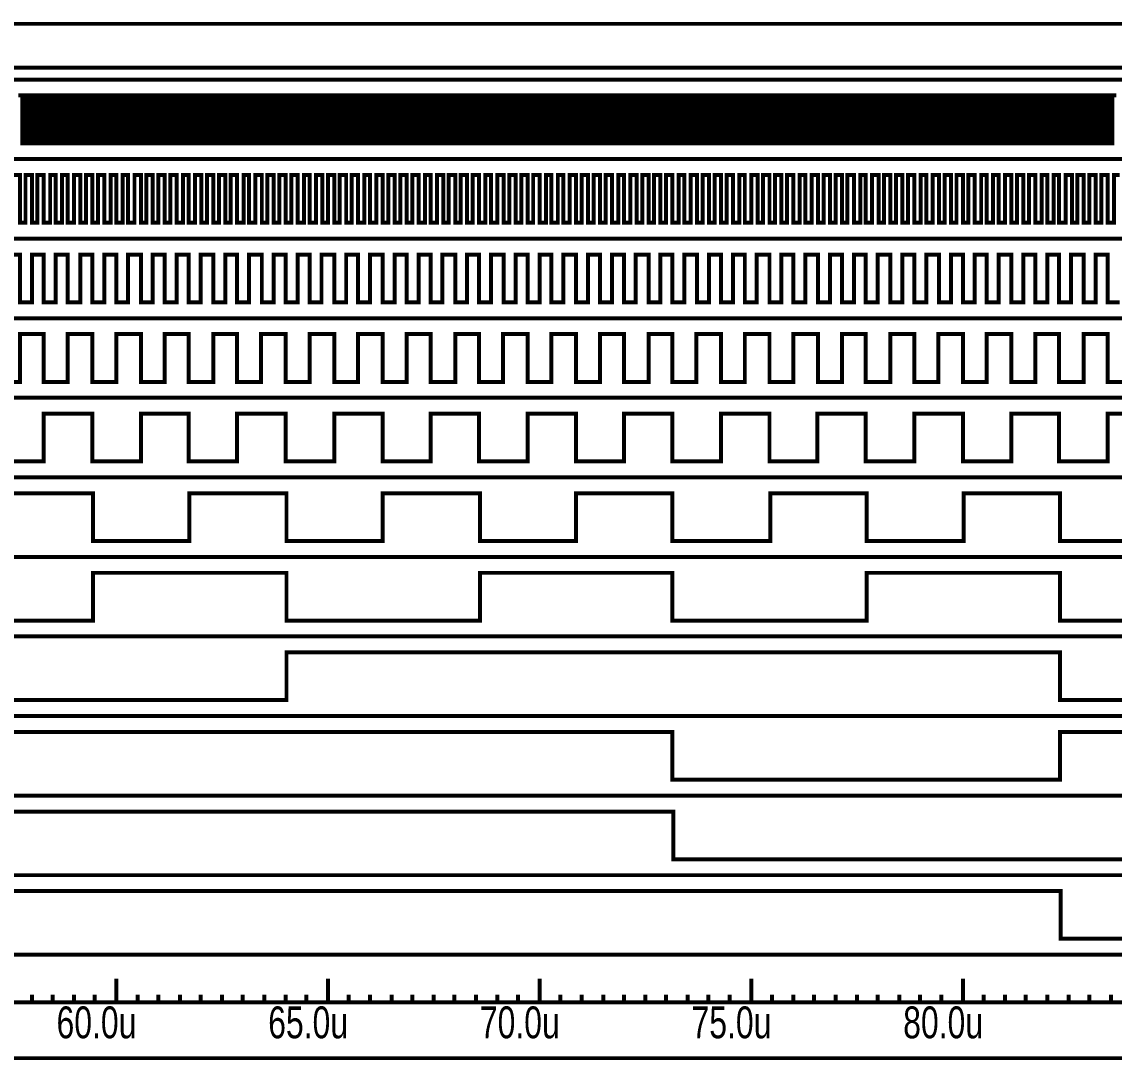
# Model space of a CAD drawing. Header units: inches. Extents: x -20.2 to 17.1, y -12.7 to 4.3.
# Drawn here: x -13.815 to -11.07, y -12.705 to -10.095 of the extents above; entities that cross this region are included whole.
import ezdxf

# ---------------------------------------------------------------- set-up
doc = ezdxf.new("R2010")
doc.units = ezdxf.units.IN
doc.layers.get('0').update_dxf_attribs({"linetype": 'CONTINUOUS'})
doc.layers.add('1', color=1, linetype='CONTINUOUS')
doc.layers.add('2', color=2, linetype='CONTINUOUS')

msp = doc.modelspace()

# ---------------------------------------------------------------- linework, layer by layer
at = {"const_width": 0.01}
for points in [[(-13.824, -10.28), (-13.814, -10.28), (-13.814, -10.4), (-13.808, -10.4), (-13.808, -10.28), (-13.8, -10.28), (-13.8, -10.4), (-13.794, -10.4), (-13.794, -10.28), (-13.784, -10.28), (-13.784, -10.4), (-13.778, -10.4), (-13.778, -10.28), (-13.77, -10.28), (-13.77, -10.4), (-13.762, -10.4), (-13.762, -10.28), (-13.754, -10.28), (-13.754, -10.4), (-13.748, -10.4), (-13.748, -10.28), (-13.738, -10.28), (-13.738, -10.4), (-13.732, -10.4), (-13.732, -10.28), (-13.724, -10.28), (-13.724, -10.4), (-13.718, -10.4), (-13.718, -10.28), (-13.708, -10.28), (-13.708, -10.4), (-13.702, -10.4), (-13.702, -10.28), (-13.694, -10.28), (-13.694, -10.4), (-13.688, -10.4), (-13.688, -10.28), (-13.678, -10.28), (-13.678, -10.4), (-13.672, -10.4), (-13.672, -10.28), (-13.662, -10.28), (-13.662, -10.4), (-13.656, -10.4), (-13.656, -10.28), (-13.648, -10.28), (-13.648, -10.4), (-13.642, -10.4), (-13.642, -10.28), (-13.632, -10.28), (-13.632, -10.4), (-13.626, -10.4), (-13.626, -10.28), (-13.618, -10.28), (-13.618, -10.4), (-13.612, -10.4), (-13.612, -10.28), (-13.602, -10.28), (-13.602, -10.4), (-13.596, -10.4), (-13.596, -10.28), (-13.586, -10.28), (-13.586, -10.4), (-13.58, -10.4), (-13.58, -10.28), (-13.572, -10.28), (-13.572, -10.4), (-13.566, -10.4), (-13.566, -10.28), (-13.556, -10.28), (-13.556, -10.4), (-13.55, -10.4), (-13.55, -10.28), (-13.542, -10.28), (-13.542, -10.4), (-13.536, -10.4), (-13.536, -10.28), (-13.526, -10.28), (-13.526, -10.4), (-13.52, -10.4), (-13.52, -10.28), (-13.51, -10.28), (-13.51, -10.4), (-13.504, -10.4), (-13.504, -10.28), (-13.496, -10.28), (-13.496, -10.4), (-13.49, -10.4), (-13.49, -10.28), (-13.48, -10.28), (-13.48, -10.4), (-13.474, -10.4), (-13.474, -10.28), (-13.466, -10.28), (-13.466, -10.4), (-13.46, -10.4), (-13.46, -10.28), (-13.45, -10.28), (-13.45, -10.4), (-13.444, -10.4), (-13.444, -10.28), (-13.436, -10.28), (-13.436, -10.4), (-13.428, -10.4), (-13.428, -10.28), (-13.42, -10.28), (-13.42, -10.4), (-13.414, -10.4), (-13.414, -10.28), (-13.404, -10.28), (-13.404, -10.4), (-13.398, -10.4), (-13.398, -10.28), (-13.39, -10.28), (-13.39, -10.4), (-13.384, -10.4), (-13.384, -10.28), (-13.374, -10.28), (-13.374, -10.4), (-13.368, -10.4), (-13.368, -10.28), (-13.36, -10.28), (-13.36, -10.4), (-13.352, -10.4), (-13.352, -10.28), (-13.344, -10.28), (-13.344, -10.4), (-13.338, -10.4), (-13.338, -10.28), (-13.328, -10.28), (-13.328, -10.4), (-13.322, -10.4), (-13.322, -10.28), (-13.314, -10.28), (-13.314, -10.4), (-13.308, -10.4), (-13.308, -10.28), (-13.298, -10.28), (-13.298, -10.4), (-13.292, -10.4), (-13.292, -10.28), (-13.284, -10.28), (-13.284, -10.4), (-13.276, -10.4), (-13.276, -10.28), (-13.268, -10.28), (-13.268, -10.4), (-13.262, -10.4), (-13.262, -10.28), (-13.252, -10.28), (-13.252, -10.4), (-13.246, -10.4), (-13.246, -10.28), (-13.238, -10.28), (-13.238, -10.4), (-13.232, -10.4), (-13.232, -10.28), (-13.222, -10.28), (-13.222, -10.4), (-13.216, -10.4), (-13.216, -10.28), (-13.208, -10.28), (-13.208, -10.4), (-13.2, -10.4), (-13.2, -10.28), (-13.192, -10.28), (-13.192, -10.4), (-13.186, -10.4), (-13.186, -10.28), (-13.176, -10.28), (-13.176, -10.4), (-13.17, -10.4), (-13.17, -10.28), (-13.162, -10.28), (-13.162, -10.4), (-13.156, -10.4), (-13.156, -10.28), (-13.146, -10.28), (-13.146, -10.4), (-13.14, -10.4), (-13.14, -10.28), (-13.132, -10.28), (-13.132, -10.4), (-13.124, -10.4), (-13.124, -10.28), (-13.116, -10.28), (-13.116, -10.4), (-13.11, -10.4), (-13.11, -10.28), (-13.1, -10.28), (-13.1, -10.4), (-13.094, -10.4), (-13.094, -10.28), (-13.086, -10.28), (-13.086, -10.4), (-13.08, -10.4), (-13.08, -10.28), (-13.07, -10.28), (-13.07, -10.4), (-13.064, -10.4), (-13.064, -10.28), (-13.056, -10.28), (-13.056, -10.4), (-13.048, -10.4), (-13.048, -10.28), (-13.04, -10.28), (-13.04, -10.4), (-13.034, -10.4), (-13.034, -10.28), (-13.024, -10.28), (-13.024, -10.4), (-13.018, -10.4), (-13.018, -10.28), (-13.01, -10.28), (-13.01, -10.4), (-13.004, -10.4), (-13.004, -10.28), (-12.994, -10.28), (-12.994, -10.4), (-12.988, -10.4), (-12.988, -10.28), (-12.98, -10.28), (-12.98, -10.4), (-12.972, -10.4), (-12.972, -10.28), (-12.964, -10.28), (-12.964, -10.4), (-12.958, -10.4), (-12.958, -10.28), (-12.948, -10.28), (-12.948, -10.4), (-12.942, -10.4), (-12.942, -10.28), (-12.934, -10.28), (-12.934, -10.4), (-12.928, -10.4), (-12.928, -10.28), (-12.918, -10.28), (-12.918, -10.4), (-12.912, -10.4), (-12.912, -10.28), (-12.904, -10.28), (-12.904, -10.4), (-12.896, -10.4), (-12.896, -10.28), (-12.888, -10.28), (-12.888, -10.4), (-12.882, -10.4), (-12.882, -10.28), (-12.872, -10.28), (-12.872, -10.4), (-12.866, -10.4), (-12.866, -10.28), (-12.858, -10.28), (-12.858, -10.4), (-12.852, -10.4), (-12.852, -10.28), (-12.842, -10.28), (-12.842, -10.4), (-12.836, -10.4), (-12.836, -10.28), (-12.828, -10.28), (-12.828, -10.4), (-12.82, -10.4), (-12.82, -10.28), (-12.812, -10.28), (-12.812, -10.4), (-12.806, -10.4), (-12.806, -10.28), (-12.796, -10.28), (-12.796, -10.4), (-12.79, -10.4), (-12.79, -10.28), (-12.782, -10.28), (-12.782, -10.4), (-12.776, -10.4), (-12.776, -10.28), (-12.766, -10.28), (-12.766, -10.4), (-12.76, -10.4), (-12.76, -10.28), (-12.752, -10.28), (-12.752, -10.4), (-12.744, -10.4), (-12.744, -10.28), (-12.736, -10.28), (-12.736, -10.4), (-12.73, -10.4), (-12.73, -10.28), (-12.72, -10.28), (-12.72, -10.4), (-12.714, -10.4), (-12.714, -10.28), (-12.706, -10.28), (-12.706, -10.4), (-12.7, -10.4), (-12.7, -10.28), (-12.69, -10.28), (-12.69, -10.4), (-12.684, -10.4), (-12.684, -10.28), (-12.676, -10.28), (-12.676, -10.4), (-12.668, -10.4), (-12.668, -10.28), (-12.66, -10.28), (-12.66, -10.4), (-12.654, -10.4), (-12.654, -10.28), (-12.644, -10.28), (-12.644, -10.4), (-12.638, -10.4), (-12.638, -10.28), (-12.63, -10.28), (-12.63, -10.4), (-12.624, -10.4), (-12.624, -10.28), (-12.614, -10.28), (-12.614, -10.4), (-12.608, -10.4), (-12.608, -10.28), (-12.6, -10.28), (-12.6, -10.4), (-12.592, -10.4), (-12.592, -10.28), (-12.584, -10.28), (-12.584, -10.4), (-12.578, -10.4), (-12.578, -10.28), (-12.568, -10.28), (-12.568, -10.4), (-12.562, -10.4), (-12.562, -10.28), (-12.554, -10.28), (-12.554, -10.4), (-12.548, -10.4), (-12.548, -10.28), (-12.538, -10.28), (-12.538, -10.4), (-12.532, -10.4), (-12.532, -10.28), (-12.524, -10.28), (-12.524, -10.4), (-12.518, -10.4), (-12.518, -10.28), (-12.508, -10.28), (-12.508, -10.4), (-12.502, -10.4), (-12.502, -10.28), (-12.492, -10.28), (-12.492, -10.4), (-12.486, -10.4), (-12.486, -10.28), (-12.478, -10.28), (-12.478, -10.4), (-12.472, -10.4), (-12.472, -10.28), (-12.462, -10.28), (-12.462, -10.4), (-12.456, -10.4), (-12.456, -10.28), (-12.448, -10.28), (-12.448, -10.4), (-12.442, -10.4), (-12.442, -10.28), (-12.432, -10.28), (-12.432, -10.4), (-12.426, -10.4), (-12.426, -10.28), (-12.416, -10.28), (-12.416, -10.4), (-12.41, -10.4), (-12.41, -10.28), (-12.402, -10.28), (-12.402, -10.4), (-12.396, -10.4), (-12.396, -10.28), (-12.386, -10.28), (-12.386, -10.4), (-12.38, -10.4), (-12.38, -10.28), (-12.372, -10.28), (-12.372, -10.4), (-12.366, -10.4), (-12.366, -10.28), (-12.356, -10.28), (-12.356, -10.4), (-12.35, -10.4), (-12.35, -10.28), (-12.342, -10.28), (-12.342, -10.4), (-12.334, -10.4), (-12.334, -10.28), (-12.326, -10.28), (-12.326, -10.4), (-12.32, -10.4), (-12.32, -10.28), (-12.31, -10.28), (-12.31, -10.4), (-12.304, -10.4), (-12.304, -10.28), (-12.296, -10.28), (-12.296, -10.4), (-12.29, -10.4), (-12.29, -10.28), (-12.28, -10.28), (-12.28, -10.4), (-12.274, -10.4), (-12.274, -10.28), (-12.266, -10.28), (-12.266, -10.4), (-12.258, -10.4), (-12.258, -10.28), (-12.25, -10.28), (-12.25, -10.4), (-12.244, -10.4), (-12.244, -10.28), (-12.234, -10.28), (-12.234, -10.4), (-12.228, -10.4), (-12.228, -10.28), (-12.22, -10.28), (-12.22, -10.4), (-12.214, -10.4), (-12.214, -10.28), (-12.204, -10.28), (-12.204, -10.4), (-12.198, -10.4), (-12.198, -10.28), (-12.19, -10.28), (-12.19, -10.4), (-12.182, -10.4), (-12.182, -10.28), (-12.174, -10.28), (-12.174, -10.4), (-12.168, -10.4), (-12.168, -10.28), (-12.158, -10.28), (-12.158, -10.4), (-12.152, -10.4), (-12.152, -10.28), (-12.144, -10.28), (-12.144, -10.4), (-12.138, -10.4), (-12.138, -10.28), (-12.128, -10.28), (-12.128, -10.4), (-12.122, -10.4), (-12.122, -10.28), (-12.114, -10.28), (-12.114, -10.4), (-12.106, -10.4), (-12.106, -10.28), (-12.098, -10.28), (-12.098, -10.4), (-12.092, -10.4), (-12.092, -10.28), (-12.082, -10.28), (-12.082, -10.4), (-12.076, -10.4), (-12.076, -10.28), (-12.068, -10.28), (-12.068, -10.4), (-12.062, -10.4), (-12.062, -10.28), (-12.052, -10.28), (-12.052, -10.4), (-12.046, -10.4), (-12.046, -10.28), (-12.038, -10.28), (-12.038, -10.4), (-12.03, -10.4), (-12.03, -10.28), (-12.022, -10.28), (-12.022, -10.4), (-12.016, -10.4), (-12.016, -10.28), (-12.006, -10.28), (-12.006, -10.4), (-12, -10.4), (-12, -10.28), (-11.992, -10.28), (-11.992, -10.4), (-11.986, -10.4), (-11.986, -10.28), (-11.976, -10.28), (-11.976, -10.4), (-11.97, -10.4), (-11.97, -10.28), (-11.962, -10.28), (-11.962, -10.4), (-11.954, -10.4), (-11.954, -10.28), (-11.946, -10.28), (-11.946, -10.4), (-11.94, -10.4), (-11.94, -10.28), (-11.93, -10.28), (-11.93, -10.4), (-11.924, -10.4), (-11.924, -10.28), (-11.916, -10.28), (-11.916, -10.4), (-11.91, -10.4), (-11.91, -10.28), (-11.9, -10.28), (-11.9, -10.4), (-11.894, -10.4), (-11.894, -10.28), (-11.886, -10.28), (-11.886, -10.4), (-11.878, -10.4), (-11.878, -10.28), (-11.87, -10.28), (-11.87, -10.4), (-11.864, -10.4), (-11.864, -10.28), (-11.854, -10.28), (-11.854, -10.4), (-11.848, -10.4), (-11.848, -10.28), (-11.84, -10.28), (-11.84, -10.4), (-11.834, -10.4), (-11.834, -10.28), (-11.824, -10.28), (-11.824, -10.4), (-11.818, -10.4), (-11.818, -10.28), (-11.81, -10.28), (-11.81, -10.4), (-11.802, -10.4), (-11.802, -10.28), (-11.794, -10.28), (-11.794, -10.4), (-11.788, -10.4), (-11.788, -10.28), (-11.778, -10.28), (-11.778, -10.4), (-11.772, -10.4), (-11.772, -10.28), (-11.764, -10.28), (-11.764, -10.4), (-11.758, -10.4), (-11.758, -10.28), (-11.748, -10.28), (-11.748, -10.4), (-11.742, -10.4), (-11.742, -10.28), (-11.734, -10.28), (-11.734, -10.4), (-11.726, -10.4), (-11.726, -10.28), (-11.718, -10.28), (-11.718, -10.4), (-11.712, -10.4), (-11.712, -10.28), (-11.702, -10.28), (-11.702, -10.4), (-11.696, -10.4), (-11.696, -10.28), (-11.688, -10.28), (-11.688, -10.4), (-11.682, -10.4), (-11.682, -10.28), (-11.672, -10.28), (-11.672, -10.4), (-11.666, -10.4), (-11.666, -10.28), (-11.658, -10.28), (-11.658, -10.4), (-11.65, -10.4), (-11.65, -10.28), (-11.642, -10.28), (-11.642, -10.4), (-11.636, -10.4), (-11.636, -10.28), (-11.626, -10.28), (-11.626, -10.4), (-11.62, -10.4), (-11.62, -10.28), (-11.612, -10.28), (-11.612, -10.4), (-11.606, -10.4), (-11.606, -10.28), (-11.596, -10.28), (-11.596, -10.4), (-11.59, -10.4), (-11.59, -10.28), (-11.582, -10.28), (-11.582, -10.4), (-11.574, -10.4), (-11.574, -10.28), (-11.566, -10.28), (-11.566, -10.4), (-11.56, -10.4), (-11.56, -10.28), (-11.55, -10.28), (-11.55, -10.4), (-11.544, -10.4), (-11.544, -10.28), (-11.536, -10.28), (-11.536, -10.4), (-11.53, -10.4), (-11.53, -10.28), (-11.52, -10.28), (-11.52, -10.4), (-11.514, -10.4), (-11.514, -10.28), (-11.506, -10.28), (-11.506, -10.4), (-11.498, -10.4), (-11.498, -10.28), (-11.49, -10.28), (-11.49, -10.4), (-11.484, -10.4), (-11.484, -10.28), (-11.474, -10.28), (-11.474, -10.4), (-11.468, -10.4), (-11.468, -10.28), (-11.46, -10.28), (-11.46, -10.4), (-11.454, -10.4), (-11.454, -10.28), (-11.444, -10.28), (-11.444, -10.4), (-11.438, -10.4), (-11.438, -10.28), (-11.43, -10.28), (-11.43, -10.4), (-11.424, -10.4), (-11.424, -10.28), (-11.414, -10.28), (-11.414, -10.4), (-11.408, -10.4), (-11.408, -10.28), (-11.398, -10.28), (-11.398, -10.4), (-11.392, -10.4), (-11.392, -10.28), (-11.384, -10.28), (-11.384, -10.4), (-11.378, -10.4), (-11.378, -10.28), (-11.368, -10.28), (-11.368, -10.4), (-11.362, -10.4), (-11.362, -10.28), (-11.354, -10.28), (-11.354, -10.4), (-11.348, -10.4), (-11.348, -10.28), (-11.338, -10.28), (-11.338, -10.4), (-11.332, -10.4), (-11.332, -10.28), (-11.322, -10.28), (-11.322, -10.4), (-11.316, -10.4), (-11.316, -10.28), (-11.308, -10.28), (-11.308, -10.4), (-11.302, -10.4), (-11.302, -10.28), (-11.292, -10.28), (-11.292, -10.4), (-11.286, -10.4), (-11.286, -10.28), (-11.278, -10.28), (-11.278, -10.4), (-11.272, -10.4), (-11.272, -10.28), (-11.262, -10.28), (-11.262, -10.4), (-11.256, -10.4), (-11.256, -10.28), (-11.246, -10.28), (-11.246, -10.4), (-11.24, -10.4), (-11.24, -10.28), (-11.232, -10.28), (-11.232, -10.4), (-11.226, -10.4), (-11.226, -10.28), (-11.216, -10.28), (-11.216, -10.4), (-11.21, -10.4), (-11.21, -10.28), (-11.202, -10.28), (-11.202, -10.4), (-11.196, -10.4), (-11.196, -10.28), (-11.186, -10.28), (-11.186, -10.4), (-11.18, -10.4), (-11.18, -10.28), (-11.172, -10.28), (-11.172, -10.4), (-11.164, -10.4), (-11.164, -10.28), (-11.156, -10.28), (-11.156, -10.4), (-11.15, -10.4), (-11.15, -10.28), (-11.14, -10.28), (-11.14, -10.4), (-11.134, -10.4), (-11.134, -10.28), (-11.126, -10.28), (-11.126, -10.4), (-11.12, -10.4), (-11.12, -10.28), (-11.11, -10.28), (-11.11, -10.4), (-11.104, -10.4), (-11.104, -10.28), (-11.096, -10.28), (-11.096, -10.4), (-11.088, -10.4), (-11.088, -10.28), (-11.08, -10.28), (-11.08, -10.4), (-11.074, -10.4), (-11.074, -10.28), (-11.064, -10.28)], [(-13.836, -10.48), (-13.82, -10.48), (-13.82, -10.6), (-13.806, -10.6), (-13.806, -10.48), (-13.79, -10.48), (-13.79, -10.6), (-13.776, -10.6), (-13.776, -10.48), (-13.76, -10.48), (-13.76, -10.6), (-13.744, -10.6), (-13.744, -10.48), (-13.73, -10.48), (-13.73, -10.6), (-13.714, -10.6), (-13.714, -10.48), (-13.7, -10.48), (-13.7, -10.6), (-13.684, -10.6), (-13.684, -10.48), (-13.668, -10.48), (-13.668, -10.6), (-13.654, -10.6), (-13.654, -10.48), (-13.638, -10.48), (-13.638, -10.6), (-13.624, -10.6), (-13.624, -10.48), (-13.608, -10.48), (-13.608, -10.6), (-13.592, -10.6), (-13.592, -10.48), (-13.578, -10.48), (-13.578, -10.6), (-13.562, -10.6), (-13.562, -10.48), (-13.548, -10.48), (-13.548, -10.6), (-13.532, -10.6), (-13.532, -10.48), (-13.516, -10.48), (-13.516, -10.6), (-13.502, -10.6), (-13.502, -10.48), (-13.486, -10.48), (-13.486, -10.6), (-13.472, -10.6), (-13.472, -10.48), (-13.456, -10.48), (-13.456, -10.6), (-13.442, -10.6), (-13.442, -10.48), (-13.426, -10.48), (-13.426, -10.6), (-13.41, -10.6), (-13.41, -10.48), (-13.396, -10.48), (-13.396, -10.6), (-13.38, -10.6), (-13.38, -10.48), (-13.364, -10.48), (-13.364, -10.6), (-13.35, -10.6), (-13.35, -10.48), (-13.334, -10.48), (-13.334, -10.6), (-13.32, -10.6), (-13.32, -10.48), (-13.304, -10.48), (-13.304, -10.6), (-13.29, -10.6), (-13.29, -10.48), (-13.274, -10.48), (-13.274, -10.6), (-13.258, -10.6), (-13.258, -10.48), (-13.244, -10.48), (-13.244, -10.6), (-13.228, -10.6), (-13.228, -10.48), (-13.212, -10.48), (-13.212, -10.6), (-13.198, -10.6), (-13.198, -10.48), (-13.182, -10.48), (-13.182, -10.6), (-13.168, -10.6), (-13.168, -10.48), (-13.152, -10.48), (-13.152, -10.6), (-13.138, -10.6), (-13.138, -10.48), (-13.122, -10.48), (-13.122, -10.6), (-13.106, -10.6), (-13.106, -10.48), (-13.092, -10.48), (-13.092, -10.6), (-13.076, -10.6), (-13.076, -10.48), (-13.06, -10.48), (-13.06, -10.6), (-13.046, -10.6), (-13.046, -10.48), (-13.03, -10.48), (-13.03, -10.6), (-13.016, -10.6), (-13.016, -10.48), (-13, -10.48), (-13, -10.6), (-12.986, -10.6), (-12.986, -10.48), (-12.97, -10.48), (-12.97, -10.6), (-12.954, -10.6), (-12.954, -10.48), (-12.94, -10.48), (-12.94, -10.6), (-12.924, -10.6), (-12.924, -10.48), (-12.908, -10.48), (-12.908, -10.6), (-12.894, -10.6), (-12.894, -10.48), (-12.878, -10.48), (-12.878, -10.6), (-12.864, -10.6), (-12.864, -10.48), (-12.848, -10.48), (-12.848, -10.6), (-12.834, -10.6), (-12.834, -10.48), (-12.818, -10.48), (-12.818, -10.6), (-12.802, -10.6), (-12.802, -10.48), (-12.788, -10.48), (-12.788, -10.6), (-12.772, -10.6), (-12.772, -10.48), (-12.756, -10.48), (-12.756, -10.6), (-12.742, -10.6), (-12.742, -10.48), (-12.726, -10.48), (-12.726, -10.6), (-12.712, -10.6), (-12.712, -10.48), (-12.696, -10.48), (-12.696, -10.6), (-12.682, -10.6), (-12.682, -10.48), (-12.666, -10.48), (-12.666, -10.6), (-12.65, -10.6), (-12.65, -10.48), (-12.636, -10.48), (-12.636, -10.6), (-12.62, -10.6), (-12.62, -10.48), (-12.604, -10.48), (-12.604, -10.6), (-12.59, -10.6), (-12.59, -10.48), (-12.574, -10.48), (-12.574, -10.6), (-12.56, -10.6), (-12.56, -10.48), (-12.544, -10.48), (-12.544, -10.6), (-12.53, -10.6), (-12.53, -10.48), (-12.514, -10.48), (-12.514, -10.6), (-12.498, -10.6), (-12.498, -10.48), (-12.484, -10.48), (-12.484, -10.6), (-12.468, -10.6), (-12.468, -10.48), (-12.454, -10.48), (-12.454, -10.6), (-12.438, -10.6), (-12.438, -10.48), (-12.422, -10.48), (-12.422, -10.6), (-12.408, -10.6), (-12.408, -10.48), (-12.392, -10.48), (-12.392, -10.6), (-12.378, -10.6), (-12.378, -10.48), (-12.362, -10.48), (-12.362, -10.6), (-12.348, -10.6), (-12.348, -10.48), (-12.332, -10.48), (-12.332, -10.6), (-12.316, -10.6), (-12.316, -10.48), (-12.302, -10.48), (-12.302, -10.6), (-12.286, -10.6), (-12.286, -10.48), (-12.27, -10.48), (-12.27, -10.6), (-12.256, -10.6), (-12.256, -10.48), (-12.24, -10.48), (-12.24, -10.6), (-12.226, -10.6), (-12.226, -10.48), (-12.21, -10.48), (-12.21, -10.6), (-12.196, -10.6), (-12.196, -10.48), (-12.18, -10.48), (-12.18, -10.6), (-12.164, -10.6), (-12.164, -10.48), (-12.15, -10.48), (-12.15, -10.6), (-12.134, -10.6), (-12.134, -10.48), (-12.118, -10.48), (-12.118, -10.6), (-12.104, -10.6), (-12.104, -10.48), (-12.088, -10.48), (-12.088, -10.6), (-12.074, -10.6), (-12.074, -10.48), (-12.058, -10.48), (-12.058, -10.6), (-12.044, -10.6), (-12.044, -10.48), (-12.028, -10.48), (-12.028, -10.6), (-12.012, -10.6), (-12.012, -10.48), (-11.998, -10.48), (-11.998, -10.6), (-11.982, -10.6), (-11.982, -10.48), (-11.966, -10.48), (-11.966, -10.6), (-11.952, -10.6), (-11.952, -10.48), (-11.936, -10.48), (-11.936, -10.6), (-11.922, -10.6), (-11.922, -10.48), (-11.906, -10.48), (-11.906, -10.6), (-11.892, -10.6), (-11.892, -10.48), (-11.876, -10.48), (-11.876, -10.6), (-11.86, -10.6), (-11.86, -10.48), (-11.846, -10.48), (-11.846, -10.6), (-11.83, -10.6), (-11.83, -10.48), (-11.814, -10.48), (-11.814, -10.6), (-11.8, -10.6), (-11.8, -10.48), (-11.784, -10.48), (-11.784, -10.6), (-11.77, -10.6), (-11.77, -10.48), (-11.754, -10.48), (-11.754, -10.6), (-11.74, -10.6), (-11.74, -10.48), (-11.724, -10.48), (-11.724, -10.6), (-11.708, -10.6), (-11.708, -10.48), (-11.694, -10.48), (-11.694, -10.6), (-11.678, -10.6), (-11.678, -10.48), (-11.662, -10.48), (-11.662, -10.6), (-11.648, -10.6), (-11.648, -10.48), (-11.632, -10.48), (-11.632, -10.6), (-11.618, -10.6), (-11.618, -10.48), (-11.602, -10.48), (-11.602, -10.6), (-11.588, -10.6), (-11.588, -10.48), (-11.572, -10.48), (-11.572, -10.6), (-11.556, -10.6), (-11.556, -10.48), (-11.542, -10.48), (-11.542, -10.6), (-11.526, -10.6), (-11.526, -10.48), (-11.51, -10.48), (-11.51, -10.6), (-11.496, -10.6), (-11.496, -10.48), (-11.48, -10.48), (-11.48, -10.6), (-11.466, -10.6), (-11.466, -10.48), (-11.45, -10.48), (-11.45, -10.6), (-11.436, -10.6), (-11.436, -10.48), (-11.42, -10.48), (-11.42, -10.6), (-11.404, -10.6), (-11.404, -10.48), (-11.39, -10.48), (-11.39, -10.6), (-11.374, -10.6), (-11.374, -10.48), (-11.36, -10.48), (-11.36, -10.6), (-11.344, -10.6), (-11.344, -10.48), (-11.328, -10.48), (-11.328, -10.6), (-11.314, -10.6), (-11.314, -10.48), (-11.298, -10.48), (-11.298, -10.6), (-11.284, -10.6), (-11.284, -10.48), (-11.268, -10.48), (-11.268, -10.6), (-11.252, -10.6), (-11.252, -10.48), (-11.238, -10.48), (-11.238, -10.6), (-11.222, -10.6), (-11.222, -10.48), (-11.208, -10.48), (-11.208, -10.6), (-11.192, -10.6), (-11.192, -10.48), (-11.176, -10.48), (-11.176, -10.6), (-11.162, -10.6), (-11.162, -10.48), (-11.146, -10.48), (-11.146, -10.6), (-11.132, -10.6), (-11.132, -10.48), (-11.116, -10.48), (-11.116, -10.6), (-11.102, -10.6), (-11.102, -10.48), (-11.086, -10.48), (-11.086, -10.6), (-11.07, -10.6), (-11.07, -10.48), (-11.056, -10.48)], [(-13.852, -10.68), (-13.82, -10.68), (-13.82, -10.8), (-13.79, -10.8), (-13.79, -10.68), (-13.76, -10.68), (-13.76, -10.8), (-13.73, -10.8), (-13.73, -10.68), (-13.7, -10.68), (-13.7, -10.8), (-13.668, -10.8), (-13.668, -10.68), (-13.638, -10.68), (-13.638, -10.8), (-13.608, -10.8), (-13.608, -10.68), (-13.578, -10.68), (-13.578, -10.8), (-13.548, -10.8), (-13.548, -10.68), (-13.516, -10.68), (-13.516, -10.8), (-13.486, -10.8), (-13.486, -10.68), (-13.456, -10.68), (-13.456, -10.8), (-13.426, -10.8), (-13.426, -10.68), (-13.396, -10.68), (-13.396, -10.8), (-13.366, -10.8), (-13.366, -10.68), (-13.334, -10.68), (-13.334, -10.8), (-13.304, -10.8), (-13.304, -10.68), (-13.274, -10.68), (-13.274, -10.8), (-13.244, -10.8), (-13.244, -10.68), (-13.212, -10.68), (-13.212, -10.8), (-13.182, -10.8), (-13.182, -10.68), (-13.152, -10.68), (-13.152, -10.8), (-13.122, -10.8), (-13.122, -10.68), (-13.092, -10.68), (-13.092, -10.8), (-13.062, -10.8), (-13.062, -10.68), (-13.03, -10.68), (-13.03, -10.8), (-13, -10.8), (-13, -10.68), (-12.97, -10.68), (-12.97, -10.8), (-12.94, -10.8), (-12.94, -10.68), (-12.908, -10.68), (-12.908, -10.8), (-12.878, -10.8), (-12.878, -10.68), (-12.848, -10.68), (-12.848, -10.8), (-12.818, -10.8), (-12.818, -10.68), (-12.788, -10.68), (-12.788, -10.8), (-12.758, -10.8), (-12.758, -10.68), (-12.726, -10.68), (-12.726, -10.8), (-12.696, -10.8), (-12.696, -10.68), (-12.666, -10.68), (-12.666, -10.8), (-12.636, -10.8), (-12.636, -10.68), (-12.604, -10.68), (-12.604, -10.8), (-12.574, -10.8), (-12.574, -10.68), (-12.544, -10.68), (-12.544, -10.8), (-12.514, -10.8), (-12.514, -10.68), (-12.484, -10.68), (-12.484, -10.8), (-12.454, -10.8), (-12.454, -10.68), (-12.422, -10.68), (-12.422, -10.8), (-12.392, -10.8), (-12.392, -10.68), (-12.362, -10.68), (-12.362, -10.8), (-12.332, -10.8), (-12.332, -10.68), (-12.302, -10.68), (-12.302, -10.8), (-12.272, -10.8), (-12.272, -10.68), (-12.24, -10.68), (-12.24, -10.8), (-12.21, -10.8), (-12.21, -10.68), (-12.18, -10.68), (-12.18, -10.8), (-12.15, -10.8), (-12.15, -10.68), (-12.118, -10.68), (-12.118, -10.8), (-12.088, -10.8), (-12.088, -10.68), (-12.058, -10.68), (-12.058, -10.8), (-12.028, -10.8), (-12.028, -10.68), (-11.998, -10.68), (-11.998, -10.8), (-11.968, -10.8), (-11.968, -10.68), (-11.936, -10.68), (-11.936, -10.8), (-11.906, -10.8), (-11.906, -10.68), (-11.876, -10.68), (-11.876, -10.8), (-11.846, -10.8), (-11.846, -10.68), (-11.814, -10.68), (-11.814, -10.8), (-11.784, -10.8), (-11.784, -10.68), (-11.754, -10.68), (-11.754, -10.8), (-11.724, -10.8), (-11.724, -10.68), (-11.694, -10.68), (-11.694, -10.8), (-11.664, -10.8), (-11.664, -10.68), (-11.632, -10.68), (-11.632, -10.8), (-11.602, -10.8), (-11.602, -10.68), (-11.572, -10.68), (-11.572, -10.8), (-11.542, -10.8), (-11.542, -10.68), (-11.51, -10.68), (-11.51, -10.8), (-11.48, -10.8), (-11.48, -10.68), (-11.45, -10.68), (-11.45, -10.8), (-11.42, -10.8), (-11.42, -10.68), (-11.39, -10.68), (-11.39, -10.8), (-11.36, -10.8), (-11.36, -10.68), (-11.328, -10.68), (-11.328, -10.8), (-11.298, -10.8), (-11.298, -10.68), (-11.268, -10.68), (-11.268, -10.8), (-11.238, -10.8), (-11.238, -10.68), (-11.208, -10.68), (-11.208, -10.8), (-11.178, -10.8), (-11.178, -10.68), (-11.146, -10.68), (-11.146, -10.8), (-11.116, -10.8), (-11.116, -10.68), (-11.086, -10.68), (-11.086, -10.8), (-11.056, -10.8)], [(-13.882, -11), (-13.82, -11), (-13.82, -10.88), (-13.76, -10.88), (-13.76, -11), (-13.7, -11), (-13.7, -10.88), (-13.638, -10.88), (-13.638, -11), (-13.578, -11), (-13.578, -10.88), (-13.516, -10.88), (-13.516, -11), (-13.456, -11), (-13.456, -10.88), (-13.396, -10.88), (-13.396, -11), (-13.334, -11), (-13.334, -10.88), (-13.274, -10.88), (-13.274, -11), (-13.214, -11), (-13.214, -10.88), (-13.152, -10.88), (-13.152, -11), (-13.092, -11), (-13.092, -10.88), (-13.03, -10.88), (-13.03, -11), (-12.97, -11), (-12.97, -10.88), (-12.908, -10.88), (-12.908, -11), (-12.848, -11), (-12.848, -10.88), (-12.788, -10.88), (-12.788, -11), (-12.726, -11), (-12.726, -10.88), (-12.666, -10.88), (-12.666, -11), (-12.606, -11), (-12.606, -10.88), (-12.544, -10.88), (-12.544, -11), (-12.484, -11), (-12.484, -10.88), (-12.422, -10.88), (-12.422, -11), (-12.362, -11), (-12.362, -10.88), (-12.302, -10.88), (-12.302, -11), (-12.24, -11), (-12.24, -10.88), (-12.18, -10.88), (-12.18, -11), (-12.12, -11), (-12.12, -10.88), (-12.058, -10.88), (-12.058, -11), (-11.998, -11), (-11.998, -10.88), (-11.936, -10.88), (-11.936, -11), (-11.876, -11), (-11.876, -10.88), (-11.814, -10.88), (-11.814, -11), (-11.754, -11), (-11.754, -10.88), (-11.694, -10.88), (-11.694, -11), (-11.632, -11), (-11.632, -10.88), (-11.572, -10.88), (-11.572, -11), (-11.512, -11), (-11.512, -10.88), (-11.45, -10.88), (-11.45, -11), (-11.39, -11), (-11.39, -10.88), (-11.328, -10.88), (-11.328, -11), (-11.268, -11), (-11.268, -10.88), (-11.208, -10.88), (-11.208, -11), (-11.146, -11), (-11.146, -10.88), (-11.086, -10.88), (-11.086, -11), (-11.026, -11)], [(-13.882, -11.2), (-13.76, -11.2), (-13.76, -11.08), (-13.638, -11.08), (-13.638, -11.2), (-13.516, -11.2), (-13.516, -11.08), (-13.396, -11.08), (-13.396, -11.2), (-13.274, -11.2), (-13.274, -11.08), (-13.152, -11.08), (-13.152, -11.2), (-13.03, -11.2), (-13.03, -11.08), (-12.908, -11.08), (-12.908, -11.2), (-12.788, -11.2), (-12.788, -11.08), (-12.666, -11.08), (-12.666, -11.2), (-12.544, -11.2), (-12.544, -11.08), (-12.422, -11.08), (-12.422, -11.2), (-12.302, -11.2), (-12.302, -11.08), (-12.18, -11.08), (-12.18, -11.2), (-12.058, -11.2), (-12.058, -11.08), (-11.936, -11.08), (-11.936, -11.2), (-11.816, -11.2), (-11.816, -11.08), (-11.694, -11.08), (-11.694, -11.2), (-11.572, -11.2), (-11.572, -11.08), (-11.45, -11.08), (-11.45, -11.2), (-11.328, -11.2), (-11.328, -11.08), (-11.208, -11.08), (-11.208, -11.2), (-11.086, -11.2), (-11.086, -11.08), (-10.964, -11.08)], [(-13.88, -11.28), (-13.636, -11.28), (-13.636, -11.4), (-13.394, -11.4), (-13.394, -11.28), (-13.15, -11.28), (-13.15, -11.4), (-12.908, -11.4), (-12.908, -11.28), (-12.664, -11.28), (-12.664, -11.4), (-12.422, -11.4), (-12.422, -11.28), (-12.18, -11.28), (-12.18, -11.4), (-11.934, -11.4), (-11.934, -11.28), (-11.692, -11.28), (-11.692, -11.4), (-11.448, -11.4), (-11.448, -11.28), (-11.206, -11.28), (-11.206, -11.4), (-10.962, -11.4)], [(-14.122, -11.6), (-13.636, -11.6), (-13.636, -11.48), (-13.15, -11.48), (-13.15, -11.6), (-12.664, -11.6), (-12.664, -11.48), (-12.18, -11.48), (-12.18, -11.6), (-11.692, -11.6), (-11.692, -11.48), (-11.206, -11.48), (-11.206, -11.6), (-10.72, -11.6)], [(-19.96, -11.8), (-18.986, -11.8), (-18.986, -11.68), (-18.012, -11.68), (-18.012, -11.8), (-17.04, -11.8), (-17.04, -11.68), (-16.068, -11.68), (-16.068, -11.8), (-15.096, -11.8), (-15.096, -11.68), (-14.122, -11.68), (-14.122, -11.8), (-13.15, -11.8), (-13.15, -11.68), (-11.206, -11.68), (-11.206, -11.8), (-10.234, -11.8), (-10.234, -11.68), (-9.26, -11.68), (-9.26, -11.8), (-8.288, -11.8), (-8.288, -11.68), (-8.26, -11.68)], [(-19.96, -12), (-18.012, -12), (-18.012, -11.88), (-16.068, -11.88), (-16.068, -12), (-14.122, -12), (-14.122, -11.88), (-12.18, -11.88), (-12.18, -12), (-11.206, -12), (-11.206, -11.88), (-9.26, -11.88), (-9.26, -12), (-8.26, -12)], [(-19.96, -12.2), (-16.068, -12.2), (-16.068, -12.08), (-12.178, -12.08), (-12.178, -12.2), (-9.26, -12.2), (-9.26, -12.08), (-8.26, -12.08)], [(-19.96, -12.4), (-19.47, -12.4), (-19.47, -12.28), (-18.01, -12.28), (-18.01, -12.4), (-17.524, -12.4), (-17.524, -12.28), (-11.204, -12.28), (-11.204, -12.4), (-10.718, -12.4), (-10.718, -12.28), (-8.26, -12.28)]]:
    msp.add_lwpolyline(points, dxfattribs=at)
at = {"layer": '1', "const_width": 0.01}
for points in [[(-20.2, -12.7), (-8.2, -12.7), (-8.2, -10.1), (-20.2, -10.1), (-20.2, -12.7)], [(-20.2, -10.21), (-8.2, -10.21)], [(-20.2, -10.21), (-8.2, -10.21)], [(-19.96, -10.24), (-8.26, -10.24)], [(-19.95, -10.44), (-8.27, -10.44)], [(-19.95, -10.64), (-8.27, -10.64)], [(-19.95, -10.84), (-8.27, -10.84)], [(-19.95, -11.04), (-8.27, -11.04)], [(-19.95, -11.24), (-8.27, -11.24)], [(-19.95, -11.44), (-8.27, -11.44)], [(-19.95, -11.64), (-8.27, -11.64)], [(-19.95, -11.84), (-8.27, -11.84)], [(-19.95, -12.04), (-8.27, -12.04)], [(-19.95, -12.24), (-8.27, -12.24)], [(-19.95, -12.44), (-8.27, -12.44)], [(-13.578, -12.52), (-13.578, -12.56), (-13.578, -12.5)], [(-13.046, -12.52), (-13.046, -12.56), (-13.046, -12.5)], [(-12.514, -12.52), (-12.514, -12.56), (-12.514, -12.5)], [(-11.982, -12.52), (-11.982, -12.56), (-11.982, -12.5)], [(-11.45, -12.52), (-11.45, -12.56), (-11.45, -12.5)], [(-13.79, -12.56), (-13.79, -12.54)], [(-13.738, -12.56), (-13.738, -12.54)], [(-13.684, -12.56), (-13.684, -12.54)], [(-13.632, -12.56), (-13.632, -12.54)], [(-13.524, -12.56), (-13.524, -12.54)], [(-13.472, -12.56), (-13.472, -12.54)], [(-13.418, -12.56), (-13.418, -12.54)], [(-13.366, -12.56), (-13.366, -12.54)], [(-13.312, -12.56), (-13.312, -12.54)], [(-13.26, -12.56), (-13.26, -12.54)], [(-13.206, -12.56), (-13.206, -12.54)], [(-13.152, -12.56), (-13.152, -12.54)], [(-13.1, -12.56), (-13.1, -12.54)], [(-12.994, -12.56), (-12.994, -12.54)], [(-12.94, -12.56), (-12.94, -12.54)], [(-12.886, -12.56), (-12.886, -12.54)], [(-12.834, -12.56), (-12.834, -12.54)], [(-12.78, -12.56), (-12.78, -12.54)], [(-12.728, -12.56), (-12.728, -12.54)], [(-12.674, -12.56), (-12.674, -12.54)], [(-12.62, -12.56), (-12.62, -12.54)], [(-12.568, -12.56), (-12.568, -12.54)], [(-12.462, -12.56), (-12.462, -12.54)], [(-12.408, -12.56), (-12.408, -12.54)], [(-12.354, -12.56), (-12.354, -12.54)], [(-12.302, -12.56), (-12.302, -12.54)], [(-12.248, -12.56), (-12.248, -12.54)], [(-12.196, -12.56), (-12.196, -12.54)], [(-12.142, -12.56), (-12.142, -12.54)], [(-12.09, -12.56), (-12.09, -12.54)], [(-12.036, -12.56), (-12.036, -12.54)], [(-11.93, -12.56), (-11.93, -12.54)], [(-11.876, -12.56), (-11.876, -12.54)], [(-11.824, -12.56), (-11.824, -12.54)], [(-11.77, -12.56), (-11.77, -12.54)], [(-11.716, -12.56), (-11.716, -12.54)], [(-11.664, -12.56), (-11.664, -12.54)], [(-11.61, -12.56), (-11.61, -12.54)], [(-11.558, -12.56), (-11.558, -12.54)], [(-11.504, -12.56), (-11.504, -12.54)], [(-11.398, -12.56), (-11.398, -12.54)], [(-11.344, -12.56), (-11.344, -12.54)], [(-11.292, -12.56), (-11.292, -12.54)], [(-11.238, -12.56), (-11.238, -12.54)], [(-11.184, -12.56), (-11.184, -12.54)], [(-11.132, -12.56), (-11.132, -12.54)], [(-11.078, -12.56), (-11.078, -12.54)], [(-19.96, -12.56), (-8.26, -12.56)]]:
    msp.add_lwpolyline(points, dxfattribs=at)

# ---------------------------------------------------------------- texts
at = {"layer": '2', "width": 0.75}
for s, p in [('60.0u', (-13.728, -12.65)), ('65.0u', (-13.196, -12.65)), ('70.0u', (-12.664, -12.65)), ('75.0u', (-12.132, -12.65)), ('80.0u', (-11.6, -12.65))]:
    msp.add_text(s, height=0.08, dxfattribs=at).set_placement(p)

doc.saveas('drawing.dxf')
